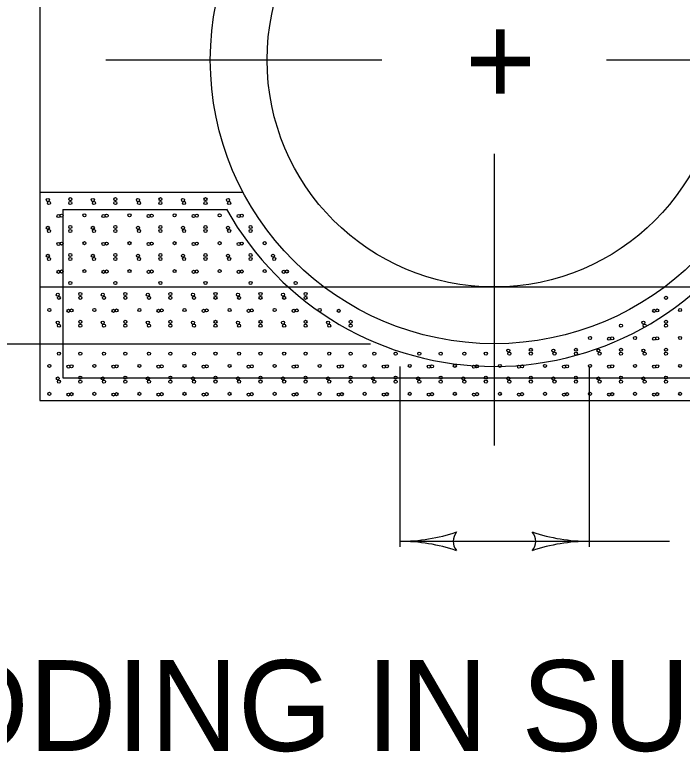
# Model space of a CAD drawing. Extents: x 1007 to 1036.3, y 1000.5 to 1021.5.
# Drawn here: x 1010.695 to 1012.164, y 1006.6 to 1008.225 of the extents above; entities that cross this region are included whole.
import ezdxf

# ---------------------------------------------------------------- set-up
doc = ezdxf.new("R2010")
doc.units = 0
doc.layers.add('1', color=7, linetype='Continuous')
doc.layers.add('2', color=7, linetype='Continuous')

msp = doc.modelspace()

# ---------------------------------------------------------------- linework, layer by layer
at = {"layer": '1'}
for p, q in [((1010.75, 1009.5), (1010.75, 1007.375)), ((1010.8952, 1008.125), (1011.5028, 1008.125)), ((1011.9973, 1008.125), (1012.6218, 1008.125)), ((1011.75, 1007.9186), (1011.75, 1007.2757)), ((1010.75, 1007.834), (1011.1969, 1007.834)), ((1010.8, 1007.796), (1010.8, 1007.425)), ((1010.8, 1007.796), (1011.1606, 1007.796)), ((1010.75, 1007.625), (1011.375, 1007.625)), ((1011.375, 1007.625), (1012.125, 1007.625)), ((1012.125, 1007.625), (1012.75, 1007.625)), ((1009.747, 1007.5), (1011.4773, 1007.5)), ((1011.542, 1007.4496), (1011.542, 1007.0529)), ((1011.9585, 1007.4496), (1011.9585, 1007.0529)), ((1010.8, 1007.425), (1012.7, 1007.425)), ((1010.75, 1007.375), (1012.75, 1007.375)), ((1011.9585, 1007.0647), (1011.542, 1007.0647)), ((1012.1357, 1007.0647), (1011.9585, 1007.0647))]:
    msp.add_line(p, q, dxfattribs=at)
for centre, radius in [((1011.75, 1008.125), 0.625), ((1011.75, 1008.125), 0.5), ((1010.7673, 1007.8167), 0.00339), ((1010.8168, 1007.8184), 0.00339), ((1010.8664, 1007.8167), 0.00339), ((1010.916, 1007.8184), 0.00339), ((1010.9656, 1007.8167), 0.00339), ((1011.0152, 1007.8184), 0.00339), ((1011.0648, 1007.8167), 0.00339), ((1011.1143, 1007.8184), 0.00339), ((1011.1639, 1007.8167), 0.00339), ((1010.7698, 1007.8098), 0.00339), ((1010.8168, 1007.8098), 0.00339), ((1010.8689, 1007.8098), 0.00339), ((1010.916, 1007.8098), 0.00339), ((1010.9681, 1007.8098), 0.00339), ((1011.0152, 1007.8098), 0.00339), ((1011.0673, 1007.8098), 0.00339), ((1011.1143, 1007.8098), 0.00339), ((1011.1664, 1007.8098), 0.00339), ((1010.7908, 1007.7813), 0.00339), ((1010.7975, 1007.7821), 0.00339), ((1010.8479, 1007.7829), 0.00339), ((1010.8899, 1007.7813), 0.00339), ((1010.8967, 1007.7821), 0.00339), ((1010.9471, 1007.7829), 0.00339), ((1010.9891, 1007.7813), 0.00339), ((1010.9958, 1007.7821), 0.00339), ((1011.0463, 1007.7829), 0.00339), ((1011.0883, 1007.7813), 0.00339), ((1011.095, 1007.7821), 0.00339), ((1011.1454, 1007.7829), 0.00339), ((1011.1874, 1007.7813), 0.00339), ((1011.1942, 1007.7821), 0.00339), ((1010.7673, 1007.7552), 0.00339), ((1010.7698, 1007.7483), 0.00339), ((1010.8168, 1007.7569), 0.00339), ((1010.8168, 1007.7483), 0.00339), ((1010.8664, 1007.7552), 0.00339), ((1010.8689, 1007.7483), 0.00339), ((1010.916, 1007.7569), 0.00339), ((1010.916, 1007.7483), 0.00339), ((1010.9656, 1007.7552), 0.00339), ((1010.9681, 1007.7483), 0.00339), ((1011.0152, 1007.7569), 0.00339), ((1011.0152, 1007.7483), 0.00339), ((1011.0648, 1007.7552), 0.00339), ((1011.0673, 1007.7483), 0.00339), ((1011.1143, 1007.7569), 0.00339), ((1011.1143, 1007.7483), 0.00339), ((1011.1639, 1007.7552), 0.00339), ((1011.1664, 1007.7483), 0.00339), ((1011.2135, 1007.7569), 0.00339), ((1011.2135, 1007.7483), 0.00339), ((1010.7908, 1007.7198), 0.00339), ((1010.7975, 1007.7206), 0.00339), ((1010.8479, 1007.7214), 0.00339), ((1010.8899, 1007.7198), 0.00339), ((1010.8967, 1007.7206), 0.00339), ((1010.9471, 1007.7214), 0.00339), ((1010.9891, 1007.7198), 0.00339), ((1010.9958, 1007.7206), 0.00339), ((1011.0463, 1007.7214), 0.00339), ((1011.0883, 1007.7198), 0.00339), ((1011.095, 1007.7206), 0.00339), ((1011.1454, 1007.7214), 0.00339), ((1011.1874, 1007.7198), 0.00339), ((1011.1942, 1007.7206), 0.00339), ((1011.2446, 1007.7214), 0.00339), ((1010.7673, 1007.6937), 0.00339), ((1010.7698, 1007.6868), 0.00339), ((1010.8168, 1007.6954), 0.00339), ((1010.8168, 1007.6868), 0.00339), ((1010.8664, 1007.6937), 0.00339), ((1010.8689, 1007.6868), 0.00339), ((1010.916, 1007.6954), 0.00339), ((1010.916, 1007.6868), 0.00339), ((1010.9656, 1007.6937), 0.00339), ((1010.9681, 1007.6868), 0.00339), ((1011.0152, 1007.6954), 0.00339), ((1011.0152, 1007.6868), 0.00339), ((1011.0648, 1007.6937), 0.00339), ((1011.0673, 1007.6868), 0.00339), ((1011.1143, 1007.6954), 0.00339), ((1011.1143, 1007.6868), 0.00339), ((1011.1639, 1007.6937), 0.00339), ((1011.1664, 1007.6868), 0.00339), ((1011.2135, 1007.6954), 0.00339), ((1011.2135, 1007.6868), 0.00339), ((1011.2631, 1007.6937), 0.00339), ((1011.2656, 1007.6868), 0.00339), ((1010.7908, 1007.6583), 0.00339), ((1010.7975, 1007.6591), 0.00339), ((1010.8479, 1007.6599), 0.00339), ((1010.8899, 1007.6583), 0.00339), ((1010.8967, 1007.6591), 0.00339), ((1010.9471, 1007.6599), 0.00339), ((1010.9891, 1007.6583), 0.00339), ((1010.9958, 1007.6591), 0.00339), ((1011.0463, 1007.6599), 0.00339), ((1011.0883, 1007.6583), 0.00339), ((1011.095, 1007.6591), 0.00339), ((1011.1454, 1007.6599), 0.00339), ((1011.1874, 1007.6583), 0.00339), ((1011.1942, 1007.6591), 0.00339), ((1011.2446, 1007.6599), 0.00339), ((1011.2866, 1007.6583), 0.00339), ((1011.2933, 1007.6591), 0.00339), ((1010.8168, 1007.6339), 0.00339), ((1010.916, 1007.6339), 0.00339), ((1011.0152, 1007.6339), 0.00339), ((1011.1143, 1007.6339), 0.00339), ((1011.2135, 1007.6339), 0.00339), ((1011.3127, 1007.6339), 0.00339), ((1010.7892, 1007.6079), 0.00339), ((1010.8388, 1007.6097), 0.00339), ((1010.8883, 1007.6079), 0.00339), ((1010.9379, 1007.6097), 0.00339), ((1010.9875, 1007.6079), 0.00339), ((1011.0371, 1007.6097), 0.00339), ((1011.0867, 1007.6079), 0.00339), ((1011.1363, 1007.6097), 0.00339), ((1011.1858, 1007.6079), 0.00339), ((1011.2354, 1007.6097), 0.00339), ((1011.285, 1007.6079), 0.00339), ((1011.3346, 1007.6097), 0.00339), ((1010.7917, 1007.6011), 0.00339), ((1010.8388, 1007.6011), 0.00339), ((1010.8908, 1007.6011), 0.00339), ((1010.9379, 1007.6011), 0.00339), ((1010.99, 1007.6011), 0.00339), ((1011.0371, 1007.6011), 0.00339), ((1011.0892, 1007.6011), 0.00339), ((1011.1363, 1007.6011), 0.00339), ((1011.1883, 1007.6011), 0.00339), ((1011.2354, 1007.6011), 0.00339), ((1011.2875, 1007.6011), 0.00339), ((1011.3346, 1007.6011), 0.00339), ((1012.1279, 1007.6011), 0.00339), ((1010.7707, 1007.5742), 0.00339), ((1010.8127, 1007.5725), 0.00339), ((1010.8194, 1007.5733), 0.00339), ((1010.8698, 1007.5742), 0.00339), ((1010.9118, 1007.5725), 0.00339), ((1010.9186, 1007.5733), 0.00339), ((1010.969, 1007.5742), 0.00339), ((1011.011, 1007.5725), 0.00339), ((1011.0178, 1007.5733), 0.00339), ((1011.0682, 1007.5742), 0.00339), ((1011.1102, 1007.5725), 0.00339), ((1011.1169, 1007.5733), 0.00339), ((1011.1673, 1007.5742), 0.00339), ((1011.2093, 1007.5725), 0.00339), ((1011.2161, 1007.5733), 0.00339), ((1011.2665, 1007.5742), 0.00339), ((1011.3085, 1007.5725), 0.00339), ((1011.3153, 1007.5733), 0.00339), ((1011.3657, 1007.5742), 0.00339), ((1011.4077, 1007.5725), 0.00339), ((1012.1018, 1007.5725), 0.00339), ((1012.1086, 1007.5733), 0.00339), ((1012.159, 1007.5742), 0.00339), ((1010.7892, 1007.5464), 0.00339), ((1010.7917, 1007.5396), 0.00339), ((1010.8388, 1007.5482), 0.00339), ((1010.8388, 1007.5396), 0.00339), ((1010.8883, 1007.5464), 0.00339), ((1010.8908, 1007.5396), 0.00339), ((1010.9379, 1007.5482), 0.00339), ((1010.9379, 1007.5396), 0.00339), ((1010.9875, 1007.5464), 0.00339), ((1010.99, 1007.5396), 0.00339), ((1011.0371, 1007.5482), 0.00339), ((1011.0371, 1007.5396), 0.00339), ((1011.0867, 1007.5464), 0.00339), ((1011.0892, 1007.5396), 0.00339), ((1011.1363, 1007.5482), 0.00339), ((1011.1363, 1007.5396), 0.00339), ((1011.1858, 1007.5464), 0.00339), ((1011.1883, 1007.5396), 0.00339), ((1011.2354, 1007.5482), 0.00339), ((1011.2354, 1007.5396), 0.00339), ((1011.285, 1007.5464), 0.00339), ((1011.2875, 1007.5396), 0.00339), ((1011.3346, 1007.5482), 0.00339), ((1011.3346, 1007.5396), 0.00339), ((1011.3842, 1007.5464), 0.00339), ((1011.3867, 1007.5396), 0.00339), ((1011.4338, 1007.5482), 0.00339), ((1011.4338, 1007.5396), 0.00339), ((1012.0288, 1007.5396), 0.00339), ((1012.0783, 1007.5464), 0.00339), ((1012.0808, 1007.5396), 0.00339), ((1012.1279, 1007.5482), 0.00339), ((1012.1279, 1007.5396), 0.00339), ((1011.9607, 1007.5127), 0.00339), ((1012.0027, 1007.511), 0.00339), ((1012.0094, 1007.5118), 0.00339), ((1012.0598, 1007.5127), 0.00339), ((1012.1018, 1007.511), 0.00339), ((1012.1086, 1007.5118), 0.00339), ((1012.159, 1007.5127), 0.00339), ((1010.7917, 1007.4781), 0.00339), ((1010.8388, 1007.4781), 0.00339), ((1010.8908, 1007.4781), 0.00339), ((1010.9379, 1007.4781), 0.00339), ((1010.99, 1007.4781), 0.00339), ((1011.0371, 1007.4781), 0.00339), ((1011.0892, 1007.4781), 0.00339), ((1011.1363, 1007.4781), 0.00339), ((1011.1883, 1007.4781), 0.00339), ((1011.2354, 1007.4781), 0.00339), ((1011.2875, 1007.4781), 0.00339), ((1011.3346, 1007.4781), 0.00339), ((1011.3867, 1007.4781), 0.00339), ((1011.4338, 1007.4781), 0.00339), ((1011.4858, 1007.4781), 0.00339), ((1011.5329, 1007.4781), 0.00339), ((1011.585, 1007.4781), 0.00339), ((1011.6321, 1007.4781), 0.00339), ((1011.6842, 1007.4781), 0.00339), ((1011.7313, 1007.4781), 0.00339), ((1011.7808, 1007.4849), 0.00339), ((1011.7833, 1007.4781), 0.00339), ((1011.8304, 1007.4867), 0.00339), ((1011.8304, 1007.4781), 0.00339), ((1011.88, 1007.4849), 0.00339), ((1011.8825, 1007.4781), 0.00339), ((1011.9296, 1007.4867), 0.00339), ((1011.9296, 1007.4781), 0.00339), ((1011.9792, 1007.4849), 0.00339), ((1011.9817, 1007.4781), 0.00339), ((1012.0288, 1007.4867), 0.00339), ((1012.0288, 1007.4781), 0.00339), ((1012.0783, 1007.4849), 0.00339), ((1012.0808, 1007.4781), 0.00339), ((1012.1279, 1007.4867), 0.00339), ((1012.1279, 1007.4781), 0.00339), ((1010.7707, 1007.4512), 0.00339), ((1010.8127, 1007.4495), 0.00339), ((1010.8194, 1007.4503), 0.00339), ((1010.8698, 1007.4512), 0.00339), ((1010.9118, 1007.4495), 0.00339), ((1010.9186, 1007.4503), 0.00339), ((1010.969, 1007.4512), 0.00339), ((1011.011, 1007.4495), 0.00339), ((1011.0178, 1007.4503), 0.00339), ((1011.0682, 1007.4512), 0.00339), ((1011.1102, 1007.4495), 0.00339), ((1011.1169, 1007.4503), 0.00339), ((1011.1673, 1007.4512), 0.00339), ((1011.2093, 1007.4495), 0.00339), ((1011.2161, 1007.4503), 0.00339), ((1011.2665, 1007.4512), 0.00339), ((1011.3085, 1007.4495), 0.00339), ((1011.3153, 1007.4503), 0.00339), ((1011.3657, 1007.4512), 0.00339), ((1011.4077, 1007.4495), 0.00339), ((1011.4144, 1007.4503), 0.00339), ((1011.4648, 1007.4512), 0.00339), ((1011.5068, 1007.4495), 0.00339), ((1011.5136, 1007.4503), 0.00339), ((1011.564, 1007.4512), 0.00339), ((1011.606, 1007.4495), 0.00339), ((1011.6128, 1007.4503), 0.00339), ((1011.6632, 1007.4512), 0.00339), ((1011.7052, 1007.4495), 0.00339), ((1011.7119, 1007.4503), 0.00339), ((1011.7623, 1007.4512), 0.00339), ((1011.8043, 1007.4495), 0.00339), ((1011.8111, 1007.4503), 0.00339), ((1011.8615, 1007.4512), 0.00339), ((1011.9035, 1007.4495), 0.00339), ((1011.9103, 1007.4503), 0.00339), ((1011.9607, 1007.4512), 0.00339), ((1012.0027, 1007.4495), 0.00339), ((1012.0094, 1007.4503), 0.00339), ((1012.0598, 1007.4512), 0.00339), ((1012.1018, 1007.4495), 0.00339), ((1012.1086, 1007.4503), 0.00339), ((1012.159, 1007.4512), 0.00339), ((1010.7892, 1007.4234), 0.00339), ((1010.8388, 1007.4252), 0.00339), ((1010.8883, 1007.4234), 0.00339), ((1010.9379, 1007.4252), 0.00339), ((1010.9875, 1007.4234), 0.00339), ((1011.0371, 1007.4252), 0.00339), ((1011.0867, 1007.4234), 0.00339), ((1011.1363, 1007.4252), 0.00339), ((1011.1858, 1007.4234), 0.00339), ((1011.2354, 1007.4252), 0.00339), ((1011.285, 1007.4234), 0.00339), ((1011.3346, 1007.4252), 0.00339), ((1011.3842, 1007.4234), 0.00339), ((1011.4338, 1007.4252), 0.00339), ((1011.4833, 1007.4234), 0.00339), ((1011.5329, 1007.4252), 0.00339), ((1011.5825, 1007.4234), 0.00339), ((1011.6321, 1007.4252), 0.00339), ((1011.6817, 1007.4234), 0.00339), ((1011.7313, 1007.4252), 0.00339), ((1011.7808, 1007.4234), 0.00339), ((1011.8304, 1007.4252), 0.00339), ((1011.88, 1007.4234), 0.00339), ((1011.9296, 1007.4252), 0.00339), ((1011.9792, 1007.4234), 0.00339), ((1012.0288, 1007.4252), 0.00339), ((1012.0783, 1007.4234), 0.00339), ((1012.1279, 1007.4252), 0.00339), ((1010.7917, 1007.4166), 0.00339), ((1010.8388, 1007.4166), 0.00339), ((1010.8908, 1007.4166), 0.00339), ((1010.9379, 1007.4166), 0.00339), ((1010.99, 1007.4166), 0.00339), ((1011.0371, 1007.4166), 0.00339), ((1011.0892, 1007.4166), 0.00339), ((1011.1363, 1007.4166), 0.00339), ((1011.1883, 1007.4166), 0.00339), ((1011.2354, 1007.4166), 0.00339), ((1011.2875, 1007.4166), 0.00339), ((1011.3346, 1007.4166), 0.00339), ((1011.3867, 1007.4166), 0.00339), ((1011.4338, 1007.4166), 0.00339), ((1011.4858, 1007.4166), 0.00339), ((1011.5329, 1007.4166), 0.00339), ((1011.585, 1007.4166), 0.00339), ((1011.6321, 1007.4166), 0.00339), ((1011.6842, 1007.4166), 0.00339), ((1011.7313, 1007.4166), 0.00339), ((1011.7833, 1007.4166), 0.00339), ((1011.8304, 1007.4166), 0.00339), ((1011.8825, 1007.4166), 0.00339), ((1011.9296, 1007.4166), 0.00339), ((1011.9817, 1007.4166), 0.00339), ((1012.0288, 1007.4166), 0.00339), ((1012.0808, 1007.4166), 0.00339), ((1012.1279, 1007.4166), 0.00339), ((1010.7707, 1007.3897), 0.00339), ((1010.8127, 1007.388), 0.00339), ((1010.8194, 1007.3888), 0.00339), ((1010.8698, 1007.3897), 0.00339), ((1010.9118, 1007.388), 0.00339), ((1010.9186, 1007.3888), 0.00339), ((1010.969, 1007.3897), 0.00339), ((1011.011, 1007.388), 0.00339), ((1011.0178, 1007.3888), 0.00339), ((1011.0682, 1007.3897), 0.00339), ((1011.1102, 1007.388), 0.00339), ((1011.1169, 1007.3888), 0.00339), ((1011.1673, 1007.3897), 0.00339), ((1011.2093, 1007.388), 0.00339), ((1011.2161, 1007.3888), 0.00339), ((1011.2665, 1007.3897), 0.00339), ((1011.3085, 1007.388), 0.00339), ((1011.3153, 1007.3888), 0.00339), ((1011.3657, 1007.3897), 0.00339), ((1011.4077, 1007.388), 0.00339), ((1011.4144, 1007.3888), 0.00339), ((1011.4648, 1007.3897), 0.00339), ((1011.5068, 1007.388), 0.00339), ((1011.5136, 1007.3888), 0.00339), ((1011.564, 1007.3897), 0.00339), ((1011.606, 1007.388), 0.00339), ((1011.6128, 1007.3888), 0.00339), ((1011.6632, 1007.3897), 0.00339), ((1011.7052, 1007.388), 0.00339), ((1011.7119, 1007.3888), 0.00339), ((1011.7623, 1007.3897), 0.00339), ((1011.8043, 1007.388), 0.00339), ((1011.8111, 1007.3888), 0.00339), ((1011.8615, 1007.3897), 0.00339), ((1011.9035, 1007.388), 0.00339), ((1011.9103, 1007.3888), 0.00339), ((1011.9607, 1007.3897), 0.00339), ((1012.0027, 1007.388), 0.00339), ((1012.0094, 1007.3888), 0.00339), ((1012.0598, 1007.3897), 0.00339), ((1012.1018, 1007.388), 0.00339), ((1012.1086, 1007.3888), 0.00339), ((1012.159, 1007.3897), 0.00339)]:
    msp.add_circle(centre, radius, dxfattribs=at)
for centre, radius, start, end in [((1011.75, 1008.125), 0.675, 209.1685, 331.0783), ((1011.81, 1007.0648), 0.0312, 318.7746, 40.8913), ((1011.9585, 1007.4554), 0.3906, 251.3472, 269.9939), ((1011.9585, 1006.6741), 0.3906, 90, 108.6688), ((1011.9585, 1006.6741), 0.3906, 89.9878, 90)]:
    msp.add_arc(centre, radius, start, end, dxfattribs=at)
at = {"layer": '2'}
for centre, radius, start, end in [((1011.542, 1007.4557), 0.3909, 270, 288.6688), ((1011.6907, 1007.0647), 0.0313, 138.7746, 220.8913), ((1011.542, 1007.4557), 0.3909, 269.9878, 270), ((1011.542, 1006.6738), 0.3909, 71.3472, 89.9939)]:
    msp.add_arc(centre, radius, start, end, dxfattribs=at)

# ---------------------------------------------------------------- texts
at = {"layer": '1'}
for s, p in [('+', (1011.6854, 1008.025)), ("UNCOMPACTED 4'' BEDDING IN SUBTRENCH. FOR TYPE 1", (1007.6808, 1006.603))]:
    msp.add_text(s, height=0.2, dxfattribs=at).set_placement(p)

doc.saveas('drawing.dxf')
